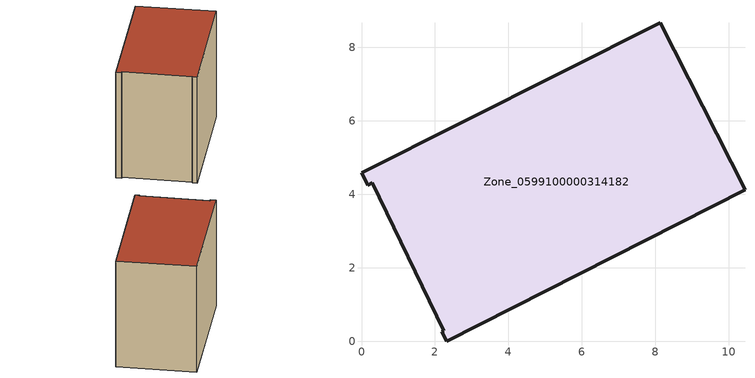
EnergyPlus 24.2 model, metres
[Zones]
Zone_0599100000314182
 floor ground (C_G): 2.32,0 2.19,0.26 2.24,0.28 0.3,4.32 0.17,4.25 0,4.58 8.14,8.67 10.44,4.12 z3.26
 wall outside (C_F): 2.32,0 10.44,4.12 8.14,8.67 0,4.58 0.17,4.25 0.3,4.32 2.24,0.28 2.19,0.26 2.32,0 z3.26:10.69
 roof outside (C_R): 2.19,0.26 2.32,0 10.44,4.12 8.14,8.67 0,4.58 0.17,4.25 0.3,4.32 2.24,0.28 z10.69
[BUILDING]
Pand.0599100000314182: North Axis=0; Terrain=City; Loads Convergence Tolerance Value=0.04; Temperature Convergence Tolerance Value=0.4; Solar Distribution=FullExterior; Maximum Number of Warmup Days=25; Minimum Number of Warmup Days=1
[Site:Location]
Rotterdam.The.Hague.AP_ZH_NLD Design_Conditions: Latitude=51.96; Longitude=4.45; Time Zone=1; Elevation=-4.5
[SITE:GROUNDTEMPERATURE:BUILDINGSURFACE]
18, 18, 18, 18, 18, 18, 18, 18, 18, 18, 18, 18
[MATERIAL] Thermal Absorptance=0.9; Solar Absorptance=0.7; Visible Absorptance=0.7
Name | Roughness | Thickness | Conductivity | Density | Specific Heat
G.TI.1992-2005 | MediumSmooth | 0.15 | 0.06 | 540 | 1210
F.TI.1992-2005 | Rough | 0.3 | 0.12 | 1920 | 840
R.TI.1992-2005 | MediumRough | 0.2 | 0.08 | 1500 | 1000
[CONSTRUCTION]
C_G: G.TI.1992-2005
C_F: F.TI.1992-2005
C_R: R.TI.1992-2005
[ZONE]
Zone_0599100000314182: Type=1; Multiplier=1; Ceiling Height=Autocalculate; Volume=Autocalculate; Floor Area=autocalculate; Part of Total Floor Area=Yes
[ZONEINFILTRATION:DESIGNFLOWRATE]
Infil_Zone_0599100000314182: Zone or ZoneList or Space or SpaceList=Zone_0599100000314182; Schedule=AlwaysOn; Design Flow Rate Calculation Method=Flow/Area; Flow Rate per Floor Area=0.0015; Constant Term Coefficient=1; Temperature Term Coefficient=0; Velocity Term Coefficient=0; Velocity Squared Term Coefficient=0
[HVACTEMPLATE:ZONE:IDEALLOADSAIRSYSTEM]
Zone_0599100000314182: Maximum Heating Supply Air Temperature=50; Minimum Cooling Supply Air Temperature=13; Maximum Heating Supply Air Humidity Ratio=0.0156; Minimum Cooling Supply Air Humidity Ratio=0.0077; Heating Limit=NoLimit; Cooling Limit=NoLimit; Dehumidification Control Type=ConstantSensibleHeatRatio; Cooling Sensible Heat Ratio=0.7; Dehumidification Setpoint=60; Humidification Control Type=None; Humidification Setpoint=30; Outdoor Air Method=None; Outdoor Air Flow Rate per Person=0.00944; Outdoor Air Flow Rate per Zone Floor Area=0; Outdoor Air Flow Rate per Zone=0; Demand Controlled Ventilation Type=None; Outdoor Air Economizer Type=NoEconomizer; Heat Recovery Type=None; Sensible Heat Recovery Effectiveness=0.7; Latent Heat Recovery Effectiveness=0.65
[ZONECONTROL:THERMOSTAT]
ThermostatControl_Zone_0599100000314182: Zone or ZoneList=Zone_0599100000314182; Control Type Schedule=DualSetpointControlType; Control 1=Thermostat_Zone_0599100000314182; Temperature Difference Between Cutout And Setpoint=0
[THERMOSTATSETPOINT:DUALSETPOINT]
Thermostat_Zone_0599100000314182: Heating Setpoint Temperature Schedule=HeatingSetpoint_Zone_0599100000314182; Cooling Setpoint Temperature Schedule=CoolingSetpoint_Zone_0599100000314182
[SCHEDULE:COMPACT]
HeatingSetpoint_Zone_0599100000314182: Through: 12/31, For: AllDays, Until: 24:00, 21
CoolingSetpoint_Zone_0599100000314182: Through: 12/31, For: AllDays, Until: 24:00, 24
DualSetpointControlType: Through: 12/31, For: AllDays, Until: 24:00, 4
AlwaysOn: Through: 12/31, For: AllDays, Until: 24:00, 1
